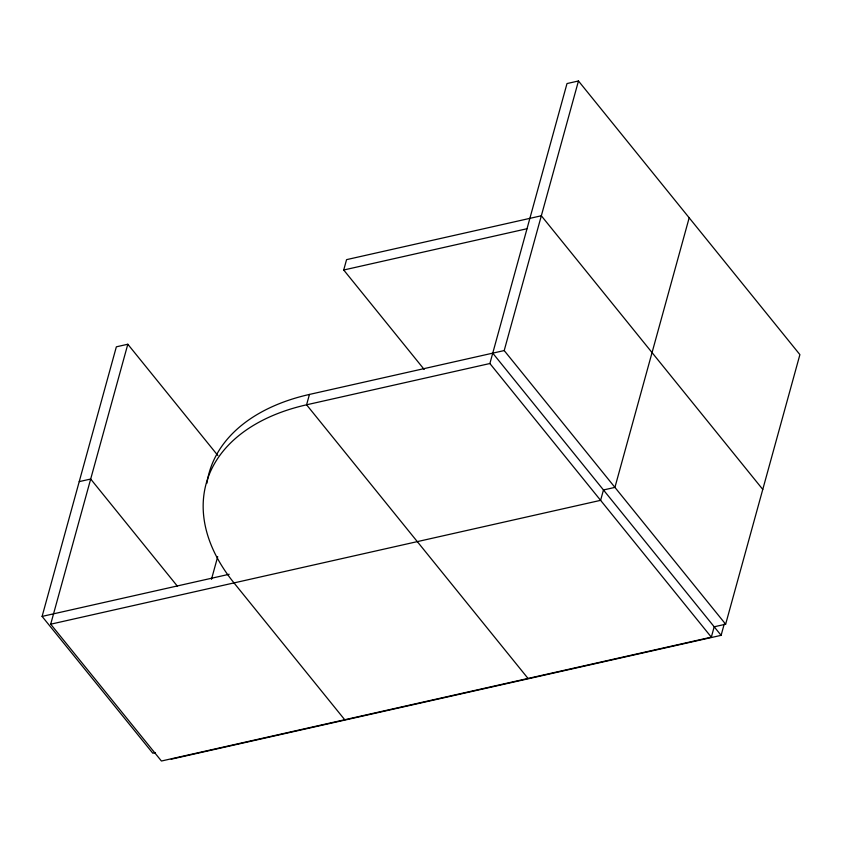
<?xml version="1.0" encoding="UTF-8"?>
<svg xmlns="http://www.w3.org/2000/svg" width="842" height="842" viewBox="0 0 842 842"><rect width="100%" height="100%" fill="white"/><g stroke="black" fill="none" stroke-linecap="round" stroke-linejoin="round"><path stroke-width="1.26" d="M155.37 752.653L152.823 753.232L42.1 616.407L116.354 346.82L127.816 344.241L217.878 455.533M711.332 637.162L489.886 363.523L567.003 83.558L578.465 80.979L799.9 354.629L725.646 624.206L714.184 626.795L711.332 637.162L161.422 761.021L50.699 624.196L127.816 344.241M211.468 579.328L217.71 556.646M578.465 80.979L504.2 350.567L309.446 394.435L306.583 404.802A218.973 135.415 15.4 0 0 234.002 582.906L344.725 719.731M424.179 369.438L343.715 270.008L346.567 259.641L541.332 215.773L762.768 489.413M689.177 217.804L614.923 487.392L603.461 489.97L600.609 500.337L50.699 624.196M171.2 759.2L721.11 635.342L724.225 624.006M343.715 270.008L527.018 228.729M489.886 363.523L306.583 404.802L528.029 678.442M79.232 481.613L90.683 479.035L177.441 586.242M42.1 616.407L229.171 574.276M504.2 350.567L725.646 624.206M492.749 353.145L721.11 635.342M206.932 483.224A218.973 135.415 15.4 0 1 309.446 394.435"/></g></svg>
